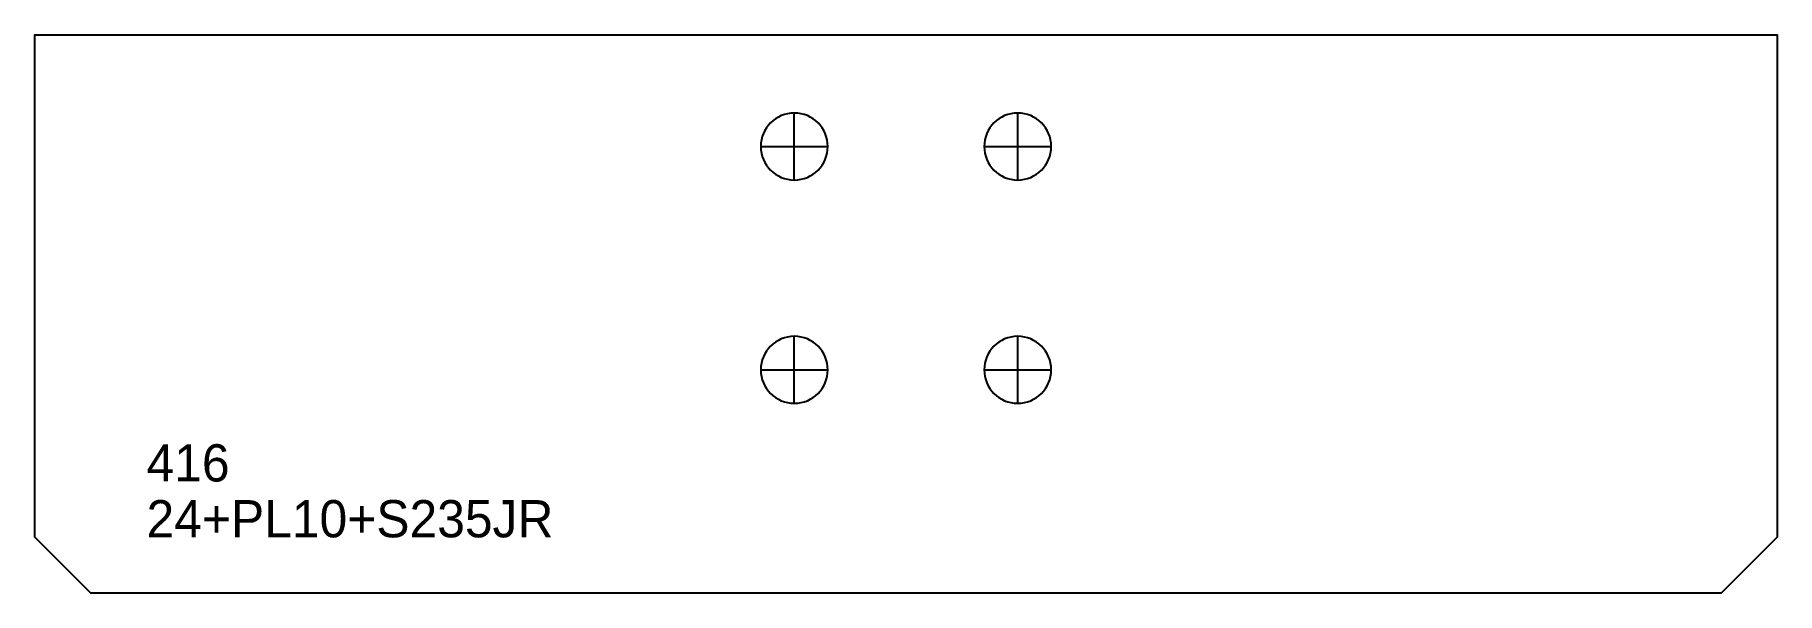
# Model space of a CAD drawing. Extents: x 0 to 468, y 0 to 150.
import ezdxf

# ---------------------------------------------------------------- set-up
doc = ezdxf.new("R2010")
doc.units = 0
for name, color, linetype in [('18', 7, 'CONTINUOUS'), ('CUT', 7, 'CONTINUOUS'), ('SCRIBE', 3, 'CONTINUOUS'), ('TEXT', 7, 'CONTINUOUS')]:
    doc.layers.add(name, color=color, linetype=linetype)

msp = doc.modelspace()

# ---------------------------------------------------------------- linework, layer by layer
at = {"layer": '18', "color": 7, "linetype": 'CONTINUOUS'}
for p, q in [((204, 111), (204, 129)), ((264, 111), (264, 129)), ((195, 120), (213, 120)), ((255, 120), (273, 120)), ((204, 51), (204, 69)), ((264, 51), (264, 69)), ((195, 60), (213, 60)), ((255, 60), (273, 60))]:
    msp.add_line(p, q, dxfattribs=at)
for points in [[(204, 129, 1), (204, 111, 1)], [(264, 129, 1), (264, 111, 1)], [(204, 69, 1), (204, 51, 1)], [(264, 69, 1), (264, 51, 1)]]:
    msp.add_lwpolyline(points, format="xyb", close=True, dxfattribs=at)
at = {"layer": 'CUT', "color": 7, "linetype": 'CONTINUOUS'}
msp.add_lwpolyline([(0, 15), (0, 150), (468, 150), (468, 15), (453, 0), (15, 0)], close=True, dxfattribs=at)

# ---------------------------------------------------------------- texts
at = {"layer": 'SCRIBE', "color": 3}
msp.add_text('416', height=10, dxfattribs=at).set_placement((30, 30))
at = {"layer": 'TEXT', "color": 7}
msp.add_text('24+PL10+S235JR', height=10, dxfattribs=at).set_placement((30, 15))

doc.saveas('drawing.dxf')
